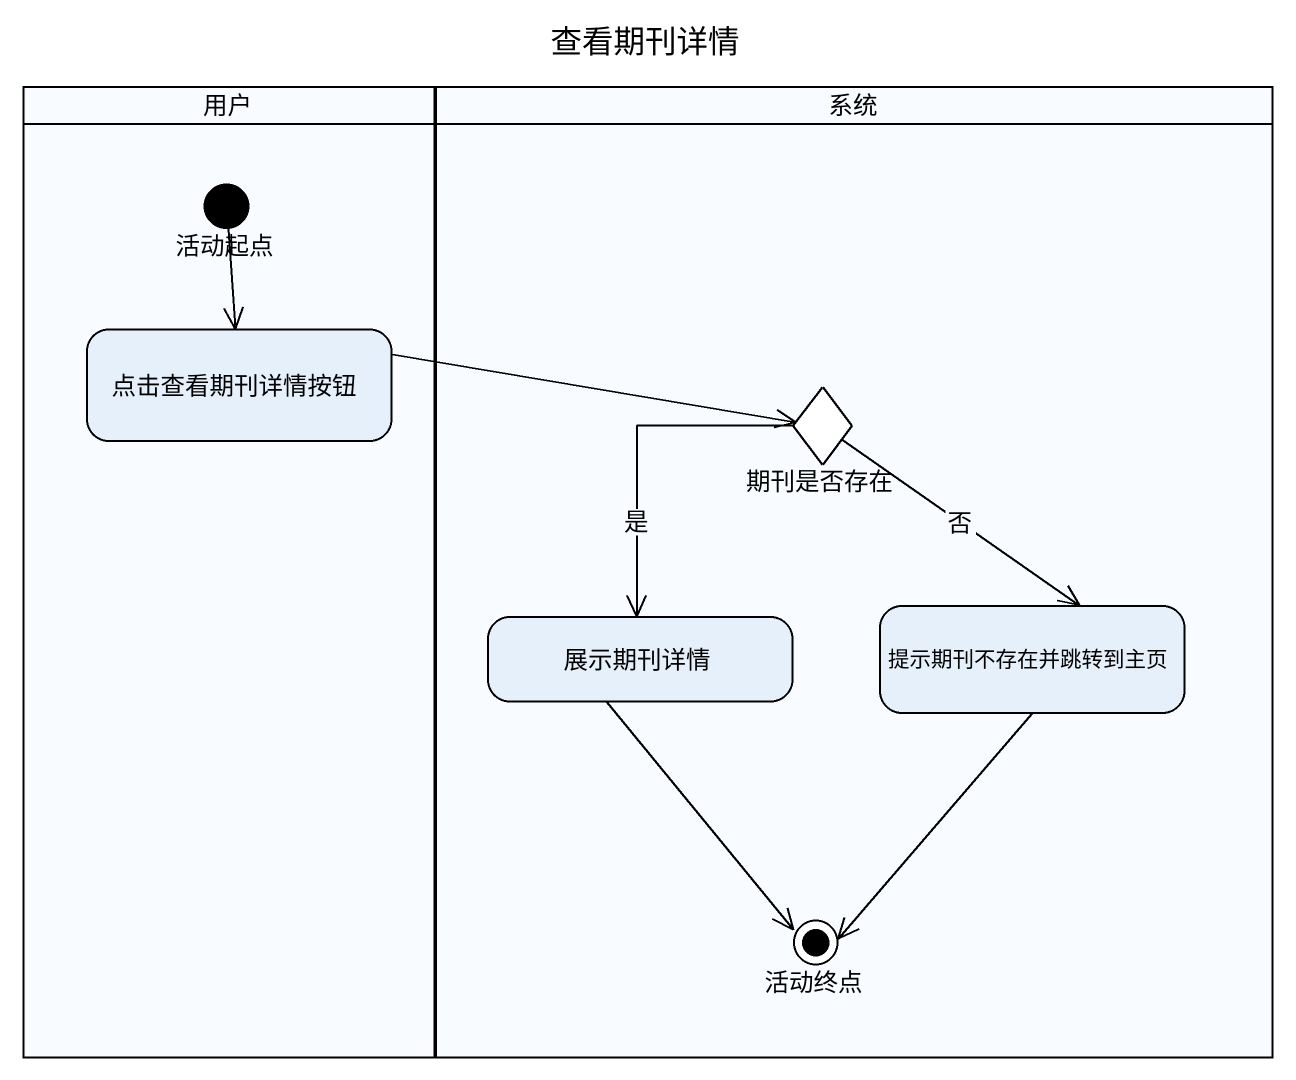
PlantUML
@startuml
title 查看期刊详情
hide empty description
state 用户 <<partition>> {
  state 活动起点 <<start>>
  state 点击查看期刊详情按钮
}
state 系统 <<partition>> {
  state 期刊是否存在 <<choice>>
  state 展示期刊详情
  state 提示期刊不存在并跳转到主页
  state 活动终点 <<end>>
}
活动起点 --> 点击查看期刊详情按钮
点击查看期刊详情按钮 -right-> 期刊是否存在
期刊是否存在 --> 展示期刊详情 : 是
期刊是否存在 --> 提示期刊不存在并跳转到主页 : 否
展示期刊详情 --> 活动终点
提示期刊不存在并跳转到主页 --> 活动终点
@enduml
